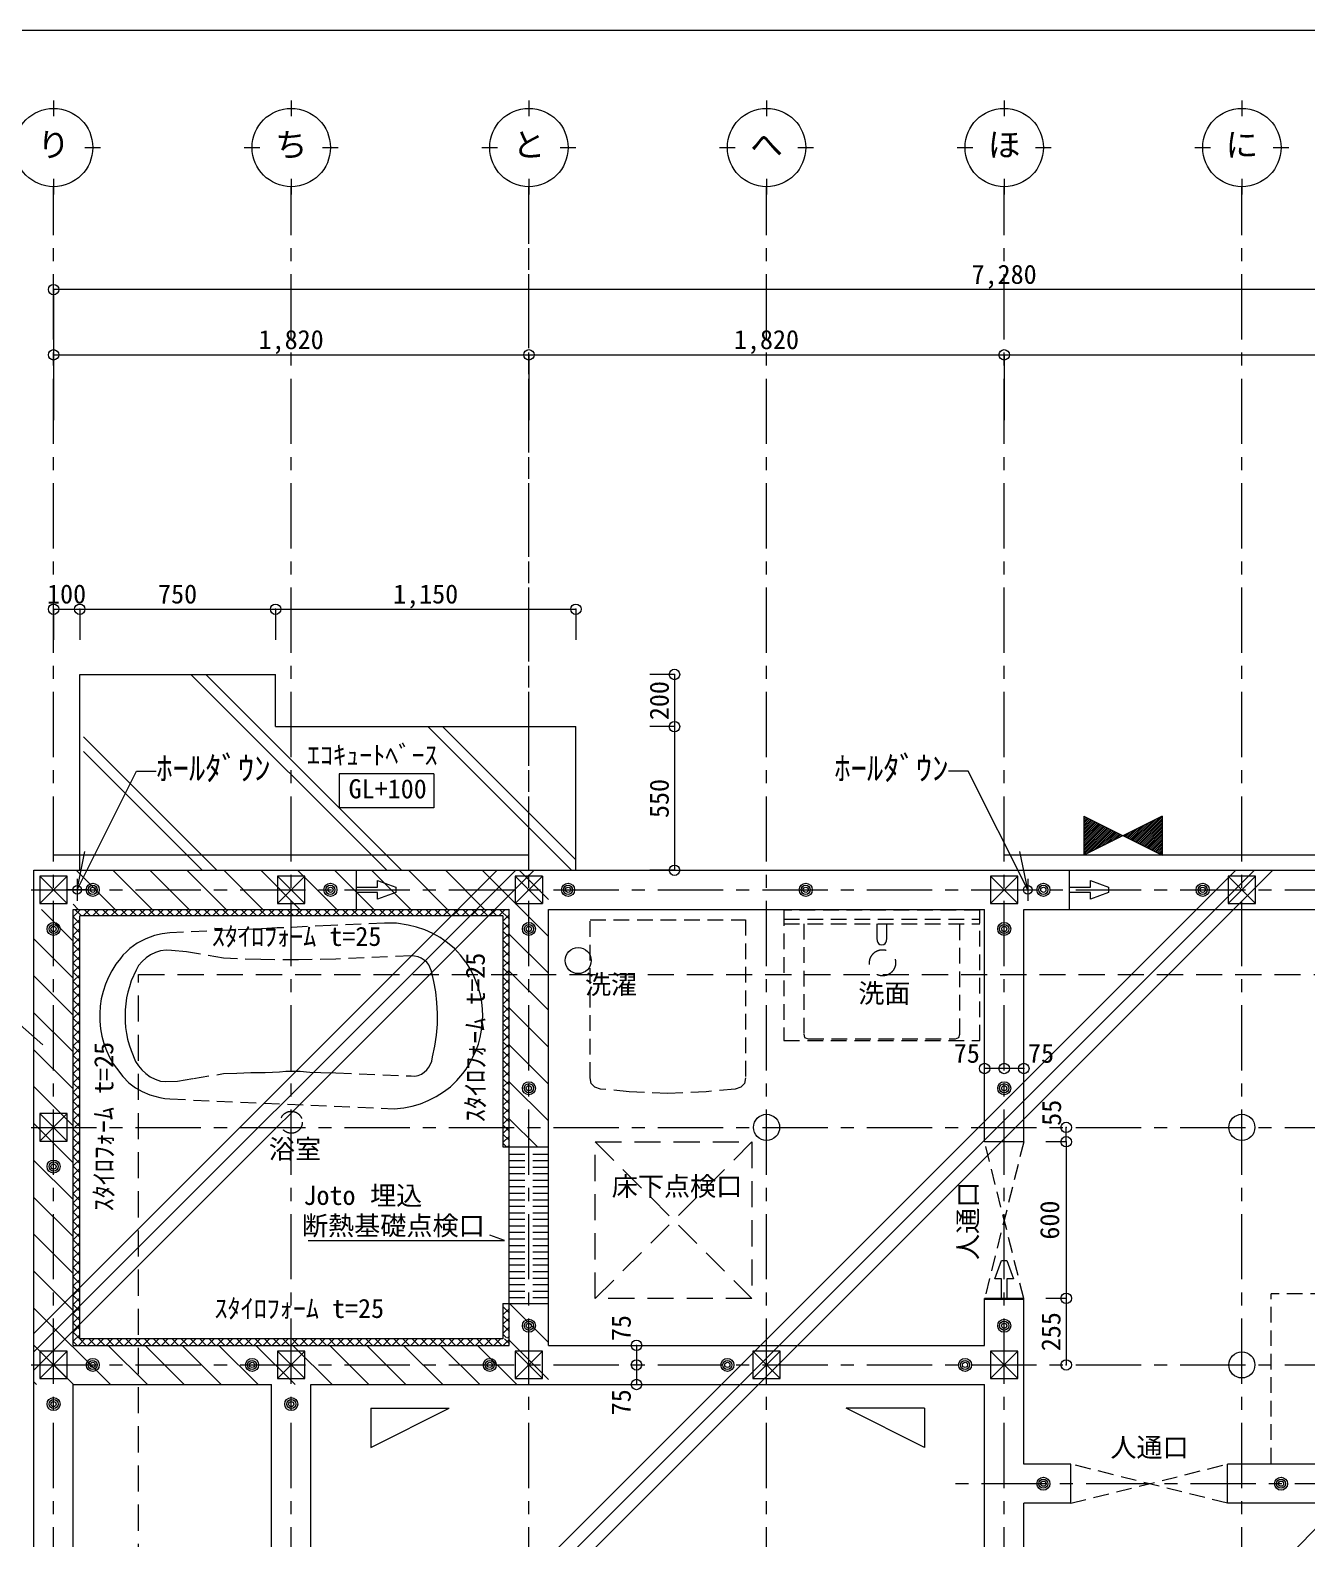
# Model space of a CAD drawing. Units: millimetres at full size, sheet at 1:50. Extents: x -9932 to 9868, y -6943 to 7028.
# Drawn here: x -6672 to -1784, y 1248 to 7028 of the extents above; entities that cross this region are included whole.
import ezdxf
from ezdxf.enums import TextEntityAlignment as Align

# ---------------------------------------------------------------- set-up
doc = ezdxf.new("R2010")
doc.units = ezdxf.units.MM
doc.header["$LTSCALE"] = 50
doc.header["$PDMODE"] = 32
doc.header["$PDSIZE"] = 40
for name, pattern in [('CHAIN1', [8, 5, -1, 1, -1]), ('DASHED1', [1.8, 1.2, -0.6]), ('DASHED2', [3, 2, -1])]:
    doc.linetypes.add(name, pattern=pattern)
for name, color, linetype, lineweight in [('6-2_柱【赤】', 6, 'Continuous', 13), ('6-3_仕上線【黄】', 3, 'Continuous', 20), ('6-4', 5, 'Continuous', 13), ('6-6_住宅設備【緑】', 4, 'DASHED1', 5), ('6-8_ハッチング', 7, 'DASHED1', 5), ('6-A_文字', 7, 'Continuous', 13), ('6-C', 134, 'Continuous', 13), ('6-D_その他ｸﾞﾚｰ線', 4, 'Continuous', 5), ('6-F_寸法・方位', 7, 'Continuous', 13), ('C-0', 4, 'Continuous', 5), ('F-F_図面枠（共通）', 7, 'Continuous', 13)]:
    doc.layers.add(name, color=color, linetype=linetype, lineweight=lineweight)
doc.styles.add('ＭＳ ゴシック', font='')
doc.styles.get('ＭＳ ゴシック').set_extended_font_data('MS Gothic')

msp = doc.modelspace()

# ---------------------------------------------------------------- linework, layer by layer
at = {"layer": '6-2_柱【赤】'}
for p, q in [((-6635.23, 3787.17), (-6530.23, 3682.17)), ((-6530.23, 3787.17), (-6635.23, 3682.17)), ((-5725.23, 3787.17), (-5620.23, 3682.17)), ((-5620.23, 3787.17), (-5725.23, 3682.17)), ((-4710.23, 3787.17), (-4815.23, 3787.17)), ((-4815.23, 3787.17), (-4815.23, 3682.17)), ((-4710.23, 3787.17), (-4710.23, 3682.17)), ((-2995.23, 3787.17), (-2890.23, 3682.17)), ((-2890.23, 3787.17), (-2995.23, 3682.17)), ((-2085.23, 3787.17), (-1980.23, 3682.17)), ((-1980.23, 3787.17), (-2085.23, 3682.17)), ((-6635.23, 2772.17), (-6530.23, 2877.17)), ((-6635.23, 2877.17), (-6530.23, 2772.17)), ((-6635.23, 1967.17), (-6530.23, 1862.17)), ((-6530.23, 1967.17), (-6635.23, 1862.17)), ((-5725.23, 1967.17), (-5620.23, 1862.17)), ((-5620.23, 1967.17), (-5725.23, 1862.17)), ((-3905.23, 1967.17), (-3800.23, 1862.17)), ((-3800.23, 1967.17), (-3905.23, 1862.17)), ((-2995.23, 1967.17), (-2890.23, 1862.17)), ((-2890.23, 1967.17), (-2995.23, 1862.17))]:
    msp.add_line(p, q, dxfattribs=at)
for points in [[(-6635.23, 3787.17), (-6635.23, 3682.17), (-6530.23, 3682.17), (-6530.23, 3787.17)], [(-5725.23, 3787.17), (-5725.23, 3682.17), (-5620.23, 3682.17), (-5620.23, 3787.17)], [(-2995.23, 3787.17), (-2995.23, 3682.17), (-2890.23, 3682.17), (-2890.23, 3787.17)], [(-2085.23, 3787.17), (-2085.23, 3682.17), (-1980.23, 3682.17), (-1980.23, 3787.17)], [(-6635.23, 2772.17), (-6530.23, 2772.17), (-6530.23, 2877.17), (-6635.23, 2877.17)], [(-6635.23, 1967.17), (-6635.23, 1862.17), (-6530.23, 1862.17), (-6530.23, 1967.17)], [(-5725.23, 1967.17), (-5725.23, 1862.17), (-5620.23, 1862.17), (-5620.23, 1967.17)], [(-4815.23, 1967.17), (-4815.23, 1862.17), (-4710.23, 1862.17), (-4710.23, 1967.17)], [(-3905.23, 1967.17), (-3905.23, 1862.17), (-3800.23, 1862.17), (-3800.23, 1967.17)], [(-2995.23, 1967.17), (-2995.23, 1862.17), (-2890.23, 1862.17), (-2890.23, 1967.17)]]:
    msp.add_lwpolyline(points, close=True, dxfattribs=at)
for points in [[(-4815.23, 3787.17), (-4762.73, 3734.67), (-4710.23, 3682.17)], [(-4710.23, 3787.17), (-4762.73, 3734.67), (-4815.23, 3682.17), (-4710.23, 3682.17)], [(-4815.23, 1967.17), (-4762.73, 1914.67), (-4710.23, 1862.17)], [(-4710.23, 1967.17), (-4762.73, 1914.67), (-4815.23, 1862.17)]]:
    msp.add_lwpolyline(points, dxfattribs=at)
at = {"layer": '6-3_仕上線【黄】'}
for p, q in [((-6657.73, 3809.67), (772.27, 3809.67)), ((-6657.73, -4075.33), (-6657.73, 3809.67)), ((-6507.73, 1989.67), (-6507.73, 3659.67)), ((-6507.73, 3659.67), (-4837.73, 3659.67)), ((-4837.73, 1989.67), (-4837.73, 3659.67)), ((-4687.73, 1989.67), (-4687.73, 3659.67)), ((-4687.73, 3659.67), (-3017.73, 3659.67)), ((-3017.73, 2769.67), (-3017.73, 3659.67)), ((-2867.73, 3659.67), (622.27, 3659.67)), ((-2867.73, 2769.67), (-2867.73, 3659.67)), ((-4837.73, 2749.67), (-4687.73, 2749.67)), ((-2867.73, 2769.67), (-3017.73, 2769.67)), ((-4837.73, 2149.67), (-4687.73, 2149.67)), ((-2867.73, 2169.67), (-3017.73, 2169.67)), ((-3017.73, 1989.67), (-3017.73, 2169.67)), ((-2867.73, 1534.67), (-2867.73, 2169.67)), ((-6507.73, 1989.67), (-4837.73, 1989.67)), ((-4687.73, 1989.67), (-3017.73, 1989.67)), ((-6507.73, -740.33), (-6507.73, 1839.67)), ((-6507.73, 1839.67), (-5747.73, 1839.67)), ((-5747.73, 849.67), (-5747.73, 1839.67)), ((-5597.73, 1839.67), (-3017.73, 1839.67)), ((-5597.73, 849.67), (-5597.73, 1839.67)), ((-3017.73, 849.67), (-3017.73, 1839.67)), ((-2687.73, 1534.67), (-2867.73, 1534.67)), ((-2687.73, 1384.67), (-2687.73, 1534.67)), ((622.27, 1534.67), (-2087.73, 1534.67)), ((-2087.73, 1384.67), (-2087.73, 1534.67)), ((-2687.73, 1384.67), (-2867.73, 1384.67)), ((-2867.73, 849.67), (-2867.73, 1384.67)), ((622.27, 1384.67), (-2087.73, 1384.67))]:
    msp.add_line(p, q, dxfattribs=at)
at = {"layer": '6-3_仕上線【黄】', "color": 7, "linetype": 'DASHED2', "lineweight": 13}
for p, q in [((-6257.73, 3409.67), (372.27, 3409.67)), ((-6257.73, -3220.33), (-6257.73, 3409.67))]:
    msp.add_line(p, q, dxfattribs=at)
at = {"layer": '6-3_仕上線【黄】', "color": 4, "linetype": 'DASHED1', "lineweight": 5}
for p, q in [((-2867.73, 2769.67), (-3017.73, 2169.67)), ((-2867.73, 2169.67), (-3017.73, 2769.67)), ((-2687.73, 1384.67), (-2087.73, 1534.67)), ((-2087.73, 1384.67), (-2687.73, 1534.67))]:
    msp.add_line(p, q, dxfattribs=at)
at = {"layer": '6-4', "color": 7}
for p, q in [((-6482.73, 3809.67), (-6482.73, 4559.67)), ((-5732.73, 4359.67), (-5732.73, 4559.67)), ((-4582.73, 3809.67), (-4582.73, 4359.67))]:
    msp.add_line(p, q, dxfattribs=at)
at = {"layer": '6-4'}
for p, q in [((-6507.62, 3631.64), (-6479.59, 3659.67)), ((-6476.19, 3634.67), (-6501.19, 3659.67)), ((-6469.24, 3634.67), (-6444.24, 3659.67)), ((-6440.83, 3634.67), (-6465.83, 3659.67)), ((-6433.88, 3634.67), (-6408.88, 3659.67)), ((-6405.48, 3634.67), (-6430.48, 3659.67)), ((-6398.52, 3634.67), (-6373.52, 3659.67)), ((-6370.12, 3634.67), (-6395.12, 3659.67)), ((-6363.17, 3634.67), (-6338.17, 3659.67)), ((-6334.77, 3634.67), (-6359.77, 3659.67)), ((-6327.81, 3634.67), (-6302.81, 3659.67)), ((-6299.41, 3634.67), (-6324.41, 3659.67)), ((-6292.46, 3634.67), (-6267.46, 3659.67)), ((-6264.06, 3634.67), (-6289.06, 3659.67)), ((-6257.1, 3634.67), (-6232.1, 3659.67)), ((-6228.7, 3634.67), (-6253.7, 3659.67)), ((-6221.75, 3634.67), (-6196.75, 3659.67)), ((-6193.35, 3634.67), (-6218.35, 3659.67)), ((-6186.39, 3634.67), (-6161.39, 3659.67)), ((-6157.99, 3634.67), (-6182.99, 3659.67)), ((-6151.04, 3634.67), (-6126.04, 3659.67)), ((-6122.64, 3634.67), (-6147.64, 3659.67)), ((-6115.68, 3634.67), (-6090.68, 3659.67)), ((-6087.28, 3634.67), (-6112.28, 3659.67)), ((-6080.33, 3634.67), (-6055.33, 3659.67)), ((-6051.92, 3634.67), (-6076.92, 3659.67)), ((-6044.97, 3634.67), (-6019.97, 3659.67)), ((-6016.57, 3634.67), (-6041.57, 3659.67)), ((-6009.62, 3634.67), (-5984.62, 3659.67)), ((-5981.21, 3634.67), (-6006.21, 3659.67)), ((-5974.26, 3634.67), (-5949.26, 3659.67)), ((-5945.86, 3634.67), (-5970.86, 3659.67)), ((-5938.91, 3634.67), (-5913.91, 3659.67)), ((-5910.5, 3634.67), (-5935.5, 3659.67)), ((-5903.55, 3634.67), (-5878.55, 3659.67)), ((-5875.15, 3634.67), (-5900.15, 3659.67)), ((-5868.19, 3634.67), (-5843.19, 3659.67)), ((-5839.79, 3634.67), (-5864.79, 3659.67)), ((-5832.84, 3634.67), (-5807.84, 3659.67)), ((-5804.44, 3634.67), (-5829.44, 3659.67)), ((-5797.48, 3634.67), (-5772.48, 3659.67)), ((-5769.08, 3634.67), (-5794.08, 3659.67)), ((-5762.13, 3634.67), (-5737.13, 3659.67)), ((-5733.73, 3634.67), (-5758.73, 3659.67)), ((-5726.77, 3634.67), (-5701.77, 3659.67)), ((-5698.37, 3634.67), (-5723.37, 3659.67)), ((-5691.42, 3634.67), (-5666.42, 3659.67)), ((-5663.02, 3634.67), (-5688.02, 3659.67)), ((-5656.06, 3634.67), (-5631.06, 3659.67)), ((-5627.66, 3634.67), (-5652.66, 3659.67)), ((-5620.71, 3634.67), (-5595.71, 3659.67)), ((-5592.31, 3634.67), (-5617.31, 3659.67)), ((-5585.35, 3634.67), (-5560.35, 3659.67)), ((-5556.95, 3634.67), (-5581.95, 3659.67)), ((-5550, 3634.67), (-5525, 3659.67)), ((-5521.59, 3634.67), (-5546.59, 3659.67)), ((-5514.64, 3634.67), (-5489.64, 3659.67)), ((-5486.24, 3634.67), (-5511.24, 3659.67)), ((-5479.29, 3634.67), (-5454.29, 3659.67)), ((-5450.88, 3634.67), (-5475.88, 3659.67)), ((-5443.93, 3634.67), (-5418.93, 3659.67)), ((-5415.53, 3634.67), (-5440.53, 3659.67)), ((-5408.57, 3634.67), (-5383.57, 3659.67)), ((-5380.17, 3634.67), (-5405.17, 3659.67)), ((-5373.22, 3634.67), (-5348.22, 3659.67)), ((-5344.82, 3634.67), (-5369.82, 3659.67)), ((-5337.86, 3634.67), (-5312.86, 3659.67)), ((-5309.46, 3634.67), (-5334.46, 3659.67)), ((-5302.51, 3634.67), (-5277.51, 3659.67)), ((-5274.11, 3634.67), (-5299.11, 3659.67)), ((-5267.15, 3634.67), (-5242.15, 3659.67)), ((-5238.75, 3634.67), (-5263.75, 3659.67)), ((-5231.8, 3634.67), (-5206.8, 3659.67)), ((-5203.4, 3634.67), (-5228.4, 3659.67)), ((-5196.44, 3634.67), (-5171.44, 3659.67)), ((-5168.04, 3634.67), (-5193.04, 3659.67)), ((-5161.09, 3634.67), (-5136.09, 3659.67)), ((-5132.69, 3634.67), (-5157.69, 3659.67)), ((-5125.73, 3634.67), (-5100.73, 3659.67)), ((-5097.33, 3634.67), (-5122.33, 3659.67)), ((-5090.38, 3634.67), (-5065.38, 3659.67)), ((-5061.98, 3634.67), (-5086.98, 3659.67)), ((-5055.02, 3634.67), (-5030.02, 3659.67)), ((-5026.62, 3634.67), (-5051.62, 3659.67)), ((-5019.67, 3634.67), (-4994.67, 3659.67)), ((-4991.26, 3634.67), (-5016.26, 3659.67)), ((-4984.31, 3634.67), (-4959.31, 3659.67)), ((-4955.91, 3634.67), (-4980.91, 3659.67)), ((-4948.96, 3634.67), (-4923.96, 3659.67)), ((-4920.55, 3634.67), (-4945.55, 3659.67)), ((-4913.6, 3634.67), (-4888.6, 3659.67)), ((-4885.2, 3634.67), (-4910.2, 3659.67)), ((-4878.24, 3634.67), (-4853.24, 3659.67)), ((-4837.62, 3622.44), (-4874.84, 3659.67)), ((-4837.62, 3657.79), (-4839.49, 3659.67)), ((-6482.62, 3605.74), (-6507.62, 3630.74)), ((-6507.62, 3596.28), (-6482.62, 3621.28)), ((-6482.62, 3570.38), (-6507.62, 3595.38)), ((-6507.62, 3560.93), (-6482.62, 3585.93)), ((-6482.62, 2014.67), (-6482.62, 3634.67)), ((-4862.62, 3614.94), (-4837.62, 3639.94)), ((-4837.62, 3587.08), (-4862.62, 3612.08)), ((-4862.62, 3579.58), (-4837.62, 3604.58)), ((-6482.62, 3535.03), (-6507.62, 3560.03)), ((-6507.62, 3525.57), (-6482.62, 3550.57)), ((-4837.62, 3551.73), (-4862.62, 3576.73)), ((-4862.62, 3544.23), (-4837.62, 3569.23)), ((-4837.62, 3516.37), (-4862.62, 3541.37)), ((-4862.62, 3508.87), (-4837.62, 3533.87)), ((-6482.62, 3499.67), (-6507.62, 3524.67)), ((-6507.62, 3490.22), (-6482.62, 3515.22)), ((-6482.62, 3464.32), (-6507.62, 3489.32)), ((-6507.62, 3454.86), (-6482.62, 3479.86)), ((-4837.62, 3481.02), (-4862.62, 3506.02)), ((-4862.62, 3473.52), (-4837.62, 3498.52)), ((-4837.62, 3445.66), (-4862.62, 3470.66)), ((-6482.62, 3428.96), (-6507.62, 3453.96)), ((-6507.62, 3419.51), (-6482.62, 3444.51)), ((-6482.62, 3393.61), (-6507.62, 3418.61)), ((-4862.62, 3438.16), (-4837.62, 3463.16)), ((-4837.62, 3410.31), (-4862.62, 3435.31)), ((-4862.62, 3402.81), (-4837.62, 3427.81)), ((-6507.62, 3384.15), (-6482.62, 3409.15)), ((-6482.62, 3358.25), (-6507.62, 3383.25)), ((-6507.62, 3348.8), (-6482.62, 3373.8)), ((-4837.62, 3374.95), (-4862.62, 3399.95)), ((-4862.62, 3367.45), (-4837.62, 3392.45)), ((-4837.62, 3339.6), (-4862.62, 3364.6)), ((-4862.62, 3332.1), (-4837.62, 3357.1)), ((-6482.62, 3322.9), (-6507.62, 3347.9)), ((-6507.62, 3313.44), (-6482.62, 3338.44)), ((-6482.62, 3287.54), (-6507.62, 3312.54)), ((-6507.62, 3278.09), (-6482.62, 3303.09)), ((-4837.62, 3304.24), (-4862.62, 3329.24)), ((-4862.62, 3296.74), (-4837.62, 3321.74)), ((-6482.62, 3252.19), (-6507.62, 3277.19)), ((-6507.62, 3242.73), (-6482.62, 3267.73)), ((-6482.62, 3216.83), (-6507.62, 3241.83)), ((-4837.62, 3268.89), (-4862.62, 3293.89)), ((-4862.62, 3261.39), (-4837.62, 3286.39)), ((-4837.62, 3233.53), (-4862.62, 3258.53)), ((-4862.62, 3226.03), (-4837.62, 3251.03)), ((-6507.62, 3207.38), (-6482.62, 3232.38)), ((-6482.62, 3181.47), (-6507.62, 3206.47)), ((-6507.62, 3172.02), (-6482.62, 3197.02)), ((-4837.62, 3198.18), (-4862.62, 3223.18)), ((-4862.62, 3190.67), (-4837.62, 3215.67)), ((-4837.62, 3162.82), (-4862.62, 3187.82)), ((-4862.62, 3155.32), (-4837.62, 3180.32)), ((-6482.62, 3146.12), (-6507.62, 3171.12)), ((-6507.62, 3136.66), (-6482.62, 3161.66)), ((-6482.62, 3110.76), (-6507.62, 3135.76)), ((-6507.62, 3101.31), (-6482.62, 3126.31)), ((-4837.62, 3127.46), (-4862.62, 3152.46)), ((-4862.62, 3119.96), (-4837.62, 3144.96)), ((-6482.62, 3075.41), (-6507.62, 3100.41)), ((-6507.62, 3065.95), (-6482.62, 3090.95)), ((-6482.62, 3040.05), (-6507.62, 3065.05)), ((-4837.62, 3092.11), (-4862.62, 3117.11)), ((-4862.62, 3084.61), (-4837.62, 3109.61)), ((-4837.62, 3056.75), (-4862.62, 3081.75)), ((-4862.62, 3049.25), (-4837.62, 3074.25)), ((-6507.62, 3030.6), (-6482.62, 3055.6)), ((-6482.62, 3004.7), (-6507.62, 3029.7)), ((-6507.62, 2995.24), (-6482.62, 3020.24)), ((-4837.62, 3021.4), (-4862.62, 3046.4)), ((-4862.62, 3013.9), (-4837.62, 3038.9)), ((-4837.62, 2986.04), (-4862.62, 3011.04)), ((-6482.62, 2969.34), (-6507.62, 2994.34)), ((-6507.62, 2959.89), (-6482.62, 2984.89)), ((-6482.62, 2933.99), (-6507.62, 2958.99)), ((-6507.62, 2924.53), (-6482.62, 2949.53)), ((-4862.62, 2978.54), (-4837.62, 3003.54)), ((-4837.62, 2950.69), (-4862.62, 2975.69)), ((-4862.62, 2943.19), (-4837.62, 2968.19)), ((-6482.62, 2898.63), (-6507.62, 2923.63)), ((-6507.62, 2889.18), (-6482.62, 2914.18)), ((-4837.62, 2915.33), (-4862.62, 2940.33)), ((-4862.62, 2907.83), (-4837.62, 2932.83)), ((-4837.62, 2879.98), (-4862.62, 2904.98)), ((-4862.62, 2872.48), (-4837.62, 2897.48)), ((-6482.62, 2863.28), (-6507.62, 2888.28)), ((-6507.62, 2853.82), (-6482.62, 2878.82)), ((-6482.62, 2827.92), (-6507.62, 2852.92)), ((-6507.62, 2818.47), (-6482.62, 2843.47)), ((-4837.62, 2844.62), (-4862.62, 2869.62)), ((-4862.62, 2837.12), (-4837.62, 2862.12)), ((-4837.62, 2809.27), (-4862.62, 2834.27)), ((-6482.62, 2792.57), (-6507.62, 2817.57)), ((-6507.62, 2783.11), (-6482.62, 2808.11)), ((-6482.62, 2757.21), (-6507.62, 2782.21)), ((-4862.62, 2801.77), (-4837.62, 2826.77)), ((-4837.62, 2773.91), (-4862.62, 2798.91)), ((-4862.62, 2766.41), (-4837.62, 2791.41)), ((-6507.62, 2747.76), (-6482.62, 2772.76)), ((-6482.62, 2721.86), (-6507.62, 2746.86)), ((-6507.62, 2712.4), (-6482.62, 2737.4)), ((-4848.73, 2749.67), (-4862.62, 2763.56)), ((-4844.01, 2749.67), (-4837.62, 2756.05)), ((-6482.62, 2686.5), (-6507.62, 2711.5)), ((-6507.62, 2677.05), (-6482.62, 2702.05)), ((-6482.62, 2651.14), (-6507.62, 2676.14)), ((-6507.62, 2641.69), (-6482.62, 2666.69)), ((-6482.62, 2615.79), (-6507.62, 2640.79)), ((-6507.62, 2606.33), (-6482.62, 2631.33)), ((-6482.62, 2580.43), (-6507.62, 2605.43)), ((-6507.62, 2570.98), (-6482.62, 2595.98)), ((-6482.62, 2545.08), (-6507.62, 2570.08)), ((-6507.62, 2535.62), (-6482.62, 2560.62)), ((-6482.62, 2509.72), (-6507.62, 2534.72)), ((-6507.62, 2500.27), (-6482.62, 2525.27)), ((-6482.62, 2474.37), (-6507.62, 2499.37)), ((-6507.62, 2464.91), (-6482.62, 2489.91)), ((-6482.62, 2439.01), (-6507.62, 2464.01)), ((-6507.62, 2429.56), (-6482.62, 2454.56)), ((-6482.62, 2403.66), (-6507.62, 2428.66)), ((-6507.62, 2394.2), (-6482.62, 2419.2)), ((-6482.62, 2368.3), (-6507.62, 2393.3)), ((-6507.62, 2358.85), (-6482.62, 2383.85)), ((-6482.62, 2332.95), (-6507.62, 2357.95)), ((-6507.62, 2323.49), (-6482.62, 2348.49)), ((-6482.62, 2297.59), (-6507.62, 2322.59)), ((-6507.62, 2288.14), (-6482.62, 2313.14)), ((-6482.62, 2262.24), (-6507.62, 2287.24)), ((-6507.62, 2252.78), (-6482.62, 2277.78)), ((-6482.62, 2226.88), (-6507.62, 2251.88)), ((-6507.62, 2217.43), (-6482.62, 2242.43)), ((-6482.62, 2191.53), (-6507.62, 2216.53)), ((-6507.62, 2182.07), (-6482.62, 2207.07)), ((-6482.62, 2156.17), (-6507.62, 2181.17)), ((-6507.62, 2146.72), (-6482.62, 2171.72)), ((-6482.62, 2120.81), (-6507.62, 2145.81)), ((-4862.62, 2149.67), (-4837.62, 2149.67)), ((-4862.62, 2149.67), (-4862.62, 2014.67)), ((-4837.62, 2113.43), (-4862.62, 2138.43)), ((-6507.62, 2111.36), (-6482.62, 2136.36)), ((-6482.62, 2085.46), (-6507.62, 2110.46)), ((-6507.62, 2076), (-6482.62, 2101)), ((-4862.62, 2105.92), (-4837.62, 2130.92)), ((-4837.62, 2078.07), (-4862.62, 2103.07)), ((-4862.62, 2070.57), (-4837.62, 2095.57)), ((-6482.62, 2050.1), (-6507.62, 2075.1)), ((-6507.62, 2040.65), (-6482.62, 2065.65)), ((-6482.62, 2014.75), (-6507.62, 2039.75)), ((-6507.62, 2005.29), (-6482.62, 2030.29)), ((-4837.62, 2042.71), (-4862.62, 2067.71)), ((-4862.62, 2035.21), (-4837.62, 2060.21)), ((-4848.73, 2018.47), (-4862.62, 2032.36)), ((-4844.01, 2018.47), (-4837.62, 2024.86)), ((-6492.89, 1989.67), (-6507.62, 2004.39)), ((-6487.89, 1989.67), (-6462.89, 2014.67)), ((-4862.62, 2014.67), (-6482.62, 2014.67)), ((-6457.53, 1989.67), (-6482.53, 2014.67)), ((-6452.53, 1989.67), (-6427.53, 2014.67)), ((-6422.18, 1989.67), (-6447.18, 2014.67)), ((-6417.18, 1989.67), (-6392.18, 2014.67)), ((-6386.82, 1989.67), (-6411.82, 2014.67)), ((-6381.82, 1989.67), (-6356.82, 2014.67)), ((-6351.47, 1989.67), (-6376.47, 2014.67)), ((-6346.47, 1989.67), (-6321.47, 2014.67)), ((-6316.11, 1989.67), (-6341.11, 2014.67)), ((-6311.11, 1989.67), (-6286.11, 2014.67)), ((-6280.76, 1989.67), (-6305.76, 2014.67)), ((-6275.76, 1989.67), (-6250.76, 2014.67)), ((-6245.4, 1989.67), (-6270.4, 2014.67)), ((-6240.4, 1989.67), (-6215.4, 2014.67)), ((-6210.05, 1989.67), (-6235.05, 2014.67)), ((-6205.05, 1989.67), (-6180.05, 2014.67)), ((-6174.69, 1989.67), (-6199.69, 2014.67)), ((-6169.69, 1989.67), (-6144.69, 2014.67)), ((-6139.34, 1989.67), (-6164.34, 2014.67)), ((-6134.34, 1989.67), (-6109.34, 2014.67)), ((-6103.98, 1989.67), (-6128.98, 2014.67)), ((-6098.98, 1989.67), (-6073.98, 2014.67)), ((-6068.63, 1989.67), (-6093.63, 2014.67)), ((-6063.63, 1989.67), (-6038.63, 2014.67)), ((-6033.27, 1989.67), (-6058.27, 2014.67)), ((-6028.27, 1989.67), (-6003.27, 2014.67)), ((-5997.92, 1989.67), (-6022.92, 2014.67)), ((-5992.91, 1989.67), (-5967.91, 2014.67)), ((-5962.56, 1989.67), (-5987.56, 2014.67)), ((-5957.56, 1989.67), (-5932.56, 2014.67)), ((-5927.2, 1989.67), (-5952.2, 2014.67)), ((-5922.2, 1989.67), (-5897.2, 2014.67)), ((-5891.85, 1989.67), (-5916.85, 2014.67)), ((-5886.85, 1989.67), (-5861.85, 2014.67)), ((-5856.49, 1989.67), (-5881.49, 2014.67)), ((-5851.49, 1989.67), (-5826.49, 2014.67)), ((-5821.14, 1989.67), (-5846.14, 2014.67)), ((-5816.14, 1989.67), (-5791.14, 2014.67)), ((-5785.78, 1989.67), (-5810.78, 2014.67)), ((-5780.78, 1989.67), (-5755.78, 2014.67)), ((-5750.43, 1989.67), (-5775.43, 2014.67)), ((-5745.43, 1989.67), (-5720.43, 2014.67)), ((-5715.07, 1989.67), (-5740.07, 2014.67)), ((-5710.07, 1989.67), (-5685.07, 2014.67)), ((-5679.72, 1989.67), (-5704.72, 2014.67)), ((-5674.72, 1989.67), (-5649.72, 2014.67)), ((-5644.36, 1989.67), (-5669.36, 2014.67)), ((-5639.36, 1989.67), (-5614.36, 2014.67)), ((-5609.01, 1989.67), (-5634.01, 2014.67)), ((-5604.01, 1989.67), (-5579.01, 2014.67)), ((-5573.65, 1989.67), (-5598.65, 2014.67)), ((-5568.65, 1989.67), (-5543.65, 2014.67)), ((-5538.3, 1989.67), (-5563.3, 2014.67)), ((-5533.3, 1989.67), (-5508.3, 2014.67)), ((-5502.94, 1989.67), (-5527.94, 2014.67)), ((-5497.94, 1989.67), (-5472.94, 2014.67)), ((-5467.58, 1989.67), (-5492.58, 2014.67)), ((-5462.58, 1989.67), (-5437.58, 2014.67)), ((-5432.23, 1989.67), (-5457.23, 2014.67)), ((-5427.23, 1989.67), (-5402.23, 2014.67)), ((-5396.87, 1989.67), (-5421.87, 2014.67)), ((-5391.87, 1989.67), (-5366.87, 2014.67)), ((-5361.52, 1989.67), (-5386.52, 2014.67)), ((-5356.52, 1989.67), (-5331.52, 2014.67)), ((-5326.16, 1989.67), (-5351.16, 2014.67)), ((-5321.16, 1989.67), (-5296.16, 2014.67)), ((-5290.81, 1989.67), (-5315.81, 2014.67)), ((-5285.81, 1989.67), (-5260.81, 2014.67)), ((-5255.45, 1989.67), (-5280.45, 2014.67)), ((-5250.45, 1989.67), (-5225.45, 2014.67)), ((-5220.1, 1989.67), (-5245.1, 2014.67)), ((-5215.1, 1989.67), (-5190.1, 2014.67)), ((-5184.74, 1989.67), (-5209.74, 2014.67)), ((-5179.74, 1989.67), (-5154.74, 2014.67)), ((-5149.39, 1989.67), (-5174.39, 2014.67)), ((-5144.39, 1989.67), (-5119.39, 2014.67)), ((-5114.03, 1989.67), (-5139.03, 2014.67)), ((-5109.03, 1989.67), (-5084.03, 2014.67)), ((-5078.68, 1989.67), (-5103.68, 2014.67)), ((-5073.68, 1989.67), (-5048.68, 2014.67)), ((-5043.32, 1989.67), (-5068.32, 2014.67)), ((-5038.32, 1989.67), (-5013.32, 2014.67)), ((-5007.97, 1989.67), (-5032.97, 2014.67)), ((-5002.97, 1989.67), (-4977.97, 2014.67)), ((-4972.61, 1989.67), (-4997.61, 2014.67)), ((-4967.61, 1989.67), (-4942.61, 2014.67)), ((-4937.25, 1989.67), (-4962.25, 2014.67)), ((-4932.25, 1989.67), (-4907.25, 2014.67)), ((-4901.9, 1989.67), (-4926.9, 2014.67)), ((-4896.9, 1989.67), (-4871.9, 2014.67)), ((-4866.54, 1989.67), (-4891.54, 2014.67)), ((-4861.54, 1989.67), (-4837.62, 2013.59)), ((-4837.62, 1996.09), (-4856.19, 2014.67))]:
    msp.add_line(p, q, dxfattribs=at)
msp.add_lwpolyline([(-4862.62, 3634.67), (-4862.62, 2749.67), (-4837.62, 2749.67)], dxfattribs=at)
at = {"layer": '6-6_住宅設備【緑】'}
for p, q in [((-3933.33, 3619.16), (-3933.33, 3014.16)), ((-3786.3, 3621.83), (-3036.3, 3621.83)), ((-3786.3, 3604.67), (-3036.3, 3604.67)), ((-4524.33, 2992.16), (-4528.33, 3014.16)), ((-3933.33, 3014.16), (-3937.33, 2992.16)), ((-4510.33, 2978.16), (-4524.33, 2992.16)), ((-4488.33, 2971.16), (-4510.33, 2978.16)), ((-4378.33, 2961.16), (-4488.33, 2971.16)), ((-4230.33, 2954.16), (-4378.33, 2961.16)), ((-4083.33, 2961.16), (-4230.33, 2954.16)), ((-3973.33, 2971.16), (-4083.33, 2961.16)), ((-3951.33, 2978.16), (-3973.33, 2971.16)), ((-3937.33, 2992.16), (-3951.33, 2978.16)), ((629.77, 2187.17), (-1920.23, 2187.17)), ((-1920.23, 1537.17), (-1920.23, 2187.17))]:
    msp.add_line(p, q, dxfattribs=at)
at = {"layer": '6-6_住宅設備【緑】', "color": 5, "linetype": 'DASHED2', "lineweight": 13}
for p, q in [((-4508.56, 2168.83), (-4508.56, 2768.83)), ((-4508.56, 2168.83), (-3908.56, 2768.83)), ((-4508.56, 2768.83), (-3908.56, 2768.83)), ((-3908.56, 2768.83), (-3908.56, 2168.83))]:
    msp.add_line(p, q, dxfattribs=at)
at = {"layer": '6-6_住宅設備【緑】'}
msp.add_lwpolyline([(-3036.3, 3657.17), (-3786.3, 3657.17), (-3786.3, 3157.17), (-3036.3, 3157.17)], close=True, dxfattribs=at)
for points in [[(-4988.12, 3431.46), (-5002.12, 3454.46), (-5004.12, 3457.46), (-5025.12, 3484.46), (-5048.12, 3509.46), (-5074.12, 3531.46), (-5102.12, 3551.46), (-5131.12, 3567.46), (-5161.12, 3581.46), (-5193.12, 3591.46), (-5225.12, 3599.46), (-5269.12, 3606.46), (-5315.12, 3607.46), (-5521.12, 3597.46), (-5726.12, 3588.46), (-6138.12, 3569.46), (-6167.12, 3566.46), (-6196.12, 3559.46), (-6230.12, 3547.46), (-6262.12, 3530.46), (-6291.12, 3509.46), (-6304.12, 3497.46), (-6317.12, 3484.46), (-6327.12, 3471.46), (-6344.12, 3449.46), (-6359.12, 3424.46)], [(-4528.33, 3014.16), (-4528.33, 3619.16), (-3933.33, 3619.16)], [(-3710.14, 3604.67), (-3710.14, 3182.13), (-3706.8, 3169.45), (-3693.84, 3164.38), (-3128.77, 3164.38), (-3115.81, 3169.45), (-3112.47, 3182.13), (-3112.47, 3604.67)], [(-3430.44, 3604.67), (-3430.44, 3548.71), (-3429.47, 3538.8), (-3426.79, 3532.78), (-3424.04, 3528.91), (-3418.41, 3524.79), (-3411.3, 3523.32), (-3404.19, 3524.79), (-3398.57, 3528.91), (-3395.82, 3532.78), (-3393.14, 3538.8), (-3392.17, 3548.71), (-3392.17, 3604.67)], [(-5932.12, 3472.46), (-6074.12, 3497.46), (-6131.12, 3502.46), (-6152.12, 3503.46), (-6173.12, 3500.46), (-6192.12, 3494.46), (-6211.12, 3485.46), (-6228.12, 3474.46), (-6244.12, 3460.46), (-6257.12, 3444.46)], [(-5164.12, 3465.46), (-5175.12, 3472.46), (-5187.12, 3477.46), (-5200.12, 3480.46), (-5214.12, 3481.46), (-5502.12, 3469.46), (-5645.12, 3466.46), (-5789.12, 3467.46), (-5932.12, 3472.46)], [(-6359.12, 3424.46), (-6372.12, 3399.46), (-6384.12, 3373.46), (-6393.12, 3345.46), (-6400.12, 3317.46)], [(-6390.12, 3146.46), (-6380.12, 3119.46), (-6368.12, 3093.46), (-6354.12, 3068.46), (-6342.12, 3051.46), (-6318.12, 3019.46), (-6294.12, 2995.46), (-6269.12, 2976.46), (-6243.12, 2961.46), (-6214.12, 2949.46), (-6176.12, 2938.46), (-6157.12, 2935.46), (-6137.12, 2933.46), (-5278.12, 2895.46), (-5242.12, 2899.46), (-5210.12, 2906.46), (-5178.12, 2915.46), (-5148.12, 2927.46), (-5118.12, 2942.46), (-5089.12, 2960.46), (-5063.12, 2980.46), (-5038.12, 3004.46), (-5023.12, 3021.46), (-5016.12, 3030.46), (-5003.12, 3047.46), (-4989.12, 3070.46), (-4977.12, 3093.46), (-4966.12, 3118.46), (-4956.12, 3143.46), (-4949.12, 3169.46), (-4944.12, 3196.46), (-4941.12, 3223.46), (-4939.12, 3250.46), (-4940.12, 3277.46), (-4943.12, 3304.46), (-4948.12, 3331.46), (-4956.12, 3357.46), (-4964.12, 3382.46), (-4975.12, 3407.46), (-4988.12, 3431.46)], [(-6257.12, 3444.46), (-6267.12, 3426.46), (-6285.12, 3385.46), (-6292.12, 3363.46), (-6298.12, 3342.46), (-6303.12, 3320.46), (-6306.12, 3297.46), (-6308.12, 3275.46), (-6309.12, 3252.46), (-6309.12, 3229.46), (-6307.12, 3207.46), (-6304.12, 3184.46), (-6299.12, 3162.46), (-6293.12, 3140.46)], [(-5932.12, 3030.46), (-5881.12, 3032.46), (-5827.12, 3034.46), (-5772.12, 3035.46), (-5744.12, 3036.46), (-5717.12, 3037.46), (-5693.12, 3039.46), (-5665.12, 3040.46), (-5638.12, 3039.46), (-5601.12, 3036.46), (-5559.12, 3034.46), (-5502.12, 3033.46), (-5213.12, 3021.46), (-5199.12, 3020.46), (-5186.12, 3023.46), (-5174.12, 3028.46), (-5164.12, 3036.46), (-5154.12, 3045.46), (-5146.12, 3055.46), (-5139.12, 3066.46), (-5134.12, 3078.46), (-5132.12, 3094.46), (-5123.12, 3135.46), (-5117.12, 3177.46), (-5113.12, 3219.46), (-5113.12, 3261.46), (-5115.12, 3303.46), (-5119.12, 3344.46), (-5126.12, 3383.46), (-5135.12, 3422.46), (-5146.12, 3447.46), (-5154.12, 3457.46), (-5164.12, 3465.46)], [(-6400.12, 3317.46), (-6404.12, 3289.46), (-6406.12, 3260.46)], [(-6406.12, 3260.46), (-6406.12, 3231.46), (-6403.12, 3202.46)], [(-6403.12, 3202.46), (-6398.12, 3174.46), (-6390.12, 3146.46)], [(-6293.12, 3140.46), (-6286.12, 3119.46), (-6269.12, 3077.46), (-6258.12, 3060.46), (-6245.12, 3044.46), (-6230.12, 3030.46), (-6213.12, 3018.46), (-6194.12, 3009.46), (-6173.94, 3002.02), (-6154.51, 2999.76), (-6108.31, 3002.02), (-6046.9, 3011.87), (-5932.12, 3030.46)]]:
    msp.add_lwpolyline(points, dxfattribs=at)
at = {"layer": '6-6_住宅設備【緑】', "color": 5, "linetype": 'DASHED2', "lineweight": 13}
msp.add_lwpolyline([(-4508.56, 2768.83), (-3908.56, 2168.83), (-4508.56, 2168.83)], dxfattribs=at)
at = {"layer": '6-6_住宅設備【緑】', "color": 5, "linetype": 'Continuous', "lineweight": 13}
msp.add_circle((-4573.92, 3463.6), 50, dxfattribs=at)
at = {"layer": '6-6_住宅設備【緑】', "color": 5, "linetype": 'DASHED2', "lineweight": 13}
for centre, radius in [((-3408.53, 3455.18), 50), ((-5672.62, 2844.2), 42.1)]:
    msp.add_circle(centre, radius, dxfattribs=at)
at = {"layer": '6-8_ハッチング', "color": 2, "linetype": 'Continuous'}
for p, q in [((-5306.69, 3809.67), (-6056.69, 4559.67)), ((-5250.12, 3809.67), (-6000.12, 4559.67)), ((-4599.59, 3809.67), (-5149.59, 4359.67)), ((-4582.73, 3849.38), (-5093.02, 4359.67)), ((-5957.23, 3809.67), (-6468.07, 4320.51)), ((-6013.8, 3809.67), (-6468.07, 4263.94)), ((-6657.73, 2035.63), (-4883.69, 3809.67)), ((-6657.73, 1964.92), (-4812.98, 3809.67)), ((-6657.73, 1894.21), (-4742.27, 3809.67)), ((-6657.73, -792.8), (-2055.27, 3809.67)), ((-6657.73, -934.22), (-1913.84, 3809.67)), ((-6657.73, -863.51), (-1984.56, 3809.67)), ((-6656.84, -3620.33), (772.27, 3808.78))]:
    msp.add_line(p, q, dxfattribs=at)
at = {"layer": '6-8_ハッチング', "color": 4}
for p, q in [((-4837.73, 2722.62), (-4687.73, 2722.62)), ((-4837.73, 2697.62), (-4687.73, 2697.62)), ((-4837.73, 2672.62), (-4687.73, 2672.62)), ((-4837.73, 2647.62), (-4687.73, 2647.62)), ((-4837.73, 2622.62), (-4687.73, 2622.62)), ((-4837.73, 2597.62), (-4687.73, 2597.62)), ((-4837.73, 2572.62), (-4687.73, 2572.62)), ((-4837.73, 2547.62), (-4687.73, 2547.62)), ((-4837.73, 2522.62), (-4687.73, 2522.62)), ((-4837.73, 2497.62), (-4687.73, 2497.62)), ((-4837.73, 2472.62), (-4687.73, 2472.62)), ((-4837.73, 2447.62), (-4687.73, 2447.62)), ((-4837.73, 2422.62), (-4687.73, 2422.62)), ((-4837.73, 2397.62), (-4687.73, 2397.62)), ((-4837.73, 2372.62), (-4687.73, 2372.62)), ((-4837.73, 2347.62), (-4687.73, 2347.62)), ((-4837.73, 2322.62), (-4687.73, 2322.62)), ((-4837.73, 2297.62), (-4687.73, 2297.62)), ((-4837.73, 2272.62), (-4687.73, 2272.62)), ((-4837.73, 2247.62), (-4687.73, 2247.62)), ((-4837.73, 2222.62), (-4687.73, 2222.62)), ((-4837.73, 2197.62), (-4687.73, 2197.62)), ((-4837.73, 2172.62), (-4687.73, 2172.62))]:
    msp.add_line(p, q, dxfattribs=at)
at = {"layer": '6-A_文字'}
for p, q in [((-6582.73, 6758.18), (-6582.73, 6698.18)), ((-5672.73, 6758.18), (-5672.73, 6698.18)), ((-4762.73, 6758.18), (-4762.73, 6698.18)), ((-3852.73, 6758.18), (-3852.73, 6698.18)), ((-2942.73, 6758.18), (-2942.73, 6698.18)), ((-2032.73, 6758.18), (-2032.73, 6698.18)), ((-6462.73, 6578.18), (-6402.73, 6578.18)), ((-5852.73, 6578.18), (-5792.73, 6578.18)), ((-5552.73, 6578.18), (-5492.73, 6578.18)), ((-4942.73, 6578.18), (-4882.73, 6578.18)), ((-4642.73, 6578.18), (-4582.73, 6578.18)), ((-4032.73, 6578.18), (-3972.73, 6578.18)), ((-3732.73, 6578.18), (-3672.73, 6578.18)), ((-3122.73, 6578.18), (-3062.73, 6578.18)), ((-2822.73, 6578.18), (-2762.73, 6578.18)), ((-2212.73, 6578.18), (-2152.73, 6578.18)), ((-1912.73, 6578.18), (-1852.73, 6578.18)), ((-6582.73, 6458.18), (-6582.73, 6398.18)), ((-5672.73, 6458.18), (-5672.73, 6398.18)), ((-4762.73, 6458.18), (-4762.73, 6398.18)), ((-3852.73, 6458.18), (-3852.73, 6398.18)), ((-2942.73, 6458.18), (-2942.73, 6398.18)), ((-2032.73, 6458.18), (-2032.73, 6398.18)), ((-5608.2, 2391.35), (-4855.77, 2391.35))]:
    msp.add_line(p, q, dxfattribs=at)
at = {"layer": '6-A_文字', "color": 1, "linetype": 'CHAIN1', "lineweight": 9}
for p, q in [((-6582.73, -5757.4), (-6582.73, 6428.18)), ((-5672.73, -5757.4), (-5672.73, 6428.18)), ((-4762.73, 3809.67), (-4762.73, 6428.18)), ((-4762.73, -5757.4), (-4762.73, 6428.18)), ((-3852.73, -5757.4), (-3852.73, 6428.18)), ((-2942.73, -5757.4), (-2942.73, 6428.18)), ((-2032.73, -5757.4), (-2032.73, 6428.18)), ((-8668.65, 3734.67), (2655.85, 3734.67)), ((-8668.65, 2824.67), (2655.85, 2824.67)), ((-8668.65, 1914.67), (2655.85, 1914.67)), ((2020.53, 1459.67), (-3149.37, 1459.67))]:
    msp.add_line(p, q, dxfattribs=at)
at = {"layer": '6-A_文字', "color": 2, "lineweight": 5}
for p, q in [((-5126.18, 4179.32), (-5489.56, 4179.32)), ((-5489.56, 4179.32), (-5489.56, 4048.22))]:
    msp.add_line(p, q, dxfattribs=at)
at = {"layer": '6-A_文字', "color": 134}
msp.add_line((-6804.79, 3300.44), (-6623.92, 3141.2), dxfattribs=at)
at = {"layer": '6-A_文字', "linetype": 'DASHED1'}
msp.add_line((-4855.77, 2391.35), (-4926.35, 2416.65), dxfattribs=at)
at = {"layer": '6-A_文字', "color": 2, "lineweight": 5}
msp.add_lwpolyline([(-5126.18, 4179.32), (-5126.18, 4048.22), (-5489.56, 4048.22)], dxfattribs=at)
at = {"layer": '6-A_文字'}
for centre in [(-6582.73, 6578.18), (-5672.73, 6578.18), (-4762.73, 6578.18), (-3852.73, 6578.18), (-2942.73, 6578.18), (-2032.73, 6578.18)]:
    msp.add_circle(centre, 150, dxfattribs=at)
at = {"layer": '6-C'}
for p, q in [((-6496.67, 3809.67), (-6346.67, 3659.67)), ((-6355.25, 3809.67), (-6205.25, 3659.67)), ((-6213.83, 3809.67), (-6063.83, 3659.67)), ((-6072.41, 3809.67), (-5922.41, 3659.67)), ((-5930.99, 3809.67), (-5780.99, 3659.67)), ((-5789.56, 3809.67), (-5639.56, 3659.67)), ((-5648.14, 3809.67), (-5498.14, 3659.67)), ((-5506.72, 3809.67), (-5356.72, 3659.67)), ((-5365.3, 3809.67), (-5215.3, 3659.67)), ((-5223.88, 3809.67), (-5073.88, 3659.67)), ((-5082.46, 3809.67), (-4932.46, 3659.67)), ((-4941.04, 3809.67), (-4687.73, 3556.36)), ((-4799.62, 3809.67), (-4687.73, 3697.78)), ((-6629.51, 3659.67), (-6507.73, 3537.88)), ((-6507.73, 3679.3), (-6488.09, 3659.67)), ((-6657.73, 3546.46), (-6507.73, 3396.46)), ((-4837.73, 3564.94), (-4687.73, 3414.94)), ((-4837.73, 3423.52), (-4687.73, 3273.52)), ((-6657.73, 3405.04), (-6507.73, 3255.04)), ((-6657.73, 3263.62), (-6507.73, 3113.62)), ((-4837.73, 3282.09), (-4687.73, 3132.09)), ((-6657.73, 3122.2), (-6507.73, 2972.2)), ((-4837.73, 3140.67), (-4687.73, 2990.67)), ((-6657.73, 2980.77), (-6507.73, 2830.77)), ((-4837.73, 2999.25), (-4687.73, 2849.25)), ((-6657.73, 2839.35), (-6507.73, 2689.35)), ((-4837.73, 2857.83), (-4729.56, 2749.67)), ((-6657.73, 2697.93), (-6507.73, 2547.93)), ((-6657.73, 2556.51), (-6507.73, 2406.51)), ((-6657.73, 2415.09), (-6507.73, 2265.09)), ((-6657.73, 2273.67), (-6507.73, 2123.67)), ((-4837.73, 2150.72), (-4687.73, 2000.72)), ((-6657.73, 2132.25), (-6365.15, 1839.67)), ((-6657.73, 1990.82), (-6506.57, 1839.67)), ((-6373.73, 1989.67), (-6223.73, 1839.67)), ((-6232.31, 1989.67), (-6082.31, 1839.67)), ((-6090.89, 1989.67), (-5940.89, 1839.67)), ((-5949.46, 1989.67), (-5799.46, 1839.67)), ((-5808.04, 1989.67), (-5658.04, 1839.67)), ((-5666.62, 1989.67), (-5516.62, 1839.67)), ((-5525.2, 1989.67), (-5375.2, 1839.67)), ((-5383.78, 1989.67), (-5233.78, 1839.67)), ((-5242.36, 1989.67), (-5092.36, 1839.67)), ((-5100.94, 1989.67), (-4950.94, 1839.67)), ((-4959.51, 1989.67), (-4809.51, 1839.67)), ((-4837.73, 2009.3), (-4687.73, 1859.3)), ((-6657.73, 1849.4), (-6647.99, 1839.67))]:
    msp.add_line(p, q, dxfattribs=at)
at = {"layer": '6-D_その他ｸﾞﾚｰ線'}
for centre in [(-3852.73, 2824.67), (-2032.73, 2824.67), (-2032.73, 1914.67)]:
    msp.add_circle(centre, 50, dxfattribs=at)
at = {"layer": '6-F_寸法・方位'}
for p, q in [((697.27, 6034.01), (-6582.73, 6034.01)), ((-6582.73, 6034.01), (-6582.73, 5784.01)), ((-6582.73, 5784.01), (-4762.73, 5784.01)), ((-6582.73, 5784.01), (-6582.73, 5534.01)), ((-4762.73, 5784.01), (-4762.73, 5534.01)), ((-4762.73, 5784.01), (-2942.73, 5784.01)), ((-2942.73, 5784.01), (-2942.73, 5534.01)), ((-2942.73, 5784.01), (697.27, 5784.01)), ((-6582.73, 4809.43), (-6482.73, 4809.43)), ((-6582.73, 4809.43), (-6582.73, 4692.37)), ((-6482.73, 4809.43), (-6482.73, 4692.37)), ((-6482.73, 4809.43), (-5732.73, 4809.43)), ((-5732.73, 4809.43), (-5732.73, 4692.37)), ((-5732.73, 4809.43), (-4582.73, 4809.43)), ((-4582.73, 4809.43), (-4582.73, 4692.37)), ((-6482.73, 4559.67), (-5732.73, 4559.67)), ((-4205.18, 4559.67), (-4299.02, 4559.67)), ((-4205.18, 4559.67), (-4205.18, 4359.67)), ((-5732.73, 4359.67), (-4582.73, 4359.67)), ((-4205.18, 4359.67), (-4299.02, 4359.67)), ((-4205.18, 4359.67), (-4205.18, 3809.67)), ((-4205.18, 3809.67), (-4299.02, 3809.67)), ((-4862.62, 3634.67), (-6482.62, 3634.67)), ((-2942.73, 3050.15), (-3017.73, 3050.15)), ((-2867.73, 3050.15), (-2942.73, 3050.15)), ((-2705.24, 2769.67), (-2705.24, 2824.67)), ((-2705.24, 2769.67), (-2783.75, 2769.67)), ((-2705.24, 2769.67), (-2705.24, 2169.67)), ((-2705.24, 2169.67), (-2783.75, 2169.67)), ((-2705.24, 2169.67), (-2705.24, 1914.67)), ((-4350.72, 1989.67), (-4350.72, 1914.67)), ((-4350.72, 1914.67), (-4350.72, 1839.67))]:
    msp.add_line(p, q, dxfattribs=at)
for p in [(-6582.73, 6034.01), (-6582.73, 5784.01), (-4762.73, 5784.01), (-2942.73, 5784.01), (-6582.73, 4809.43), (-6482.73, 4809.43), (-5732.73, 4809.43), (-4582.73, 4809.43), (-4205.18, 4559.67), (-4205.18, 4359.67), (-4205.18, 3809.67), (-3017.73, 3050.15), (-2942.73, 3050.15), (-2867.73, 3050.15), (-2705.24, 2824.67), (-2705.24, 2769.67), (-2705.24, 2169.67), (-4350.72, 1989.67), (-4350.72, 1914.67), (-2705.24, 1914.67), (-4350.72, 1839.67)]:
    msp.add_point(p, dxfattribs=at)
at = {"layer": 'C-0'}
for p, q in [((-6492.73, 3734.67), (-6265.23, 4189.67)), ((-6265.23, 4189.67), (-6189.4, 4189.67)), ((-3080.23, 4189.67), (-3156.06, 4189.67)), ((-2852.73, 3734.67), (-3080.23, 4189.67)), ((-6492.73, 3734.67), (-6462.66, 3881.62)), ((-2852.73, 3734.67), (-2882.8, 3881.62)), ((-5672.73, 3867.17), (-6582.73, 3867.17)), ((-4762.73, 3867.17), (-5672.73, 3867.17)), ((-2032.73, 3867.17), (-2942.73, 3867.17)), ((-1122.73, 3867.17), (-2032.73, 3867.17)), ((-6492.73, 3776.33), (-6492.73, 3693)), ((-5422.73, 3659.67), (-5422.73, 3809.67)), ((-2852.73, 3776.33), (-2852.73, 3693)), ((-2692.73, 3659.67), (-2692.73, 3809.67)), ((-6451.06, 3734.67), (-6534.4, 3734.67)), ((-2894.4, 3734.67), (-2811.06, 3734.67)), ((-2867.73, 2164.67), (-3017.73, 2164.67)), ((-5367.73, 1748.81), (-5067.73, 1748.81)), ((-3247.73, 1748.81), (-3547.73, 1748.81))]:
    msp.add_line(p, q, dxfattribs=at)
at = {"layer": 'C-0', "color": 6, "lineweight": 13}
for p, q in [((-2337.73, 4017.17), (-2637.73, 3867.17)), ((-2637.73, 4017.17), (-2637.73, 3867.17)), ((-2637.73, 4017.17), (-2337.73, 3867.17)), ((-2637.73, 4011.09), (-2633.68, 4015.14)), ((-2637.73, 4004.02), (-2628.97, 4012.78)), ((-2637.73, 3996.95), (-2624.25, 4010.43)), ((-2637.73, 3989.88), (-2619.54, 4008.07)), ((-2637.73, 3982.81), (-2614.83, 4005.71)), ((-2637.73, 3975.74), (-2610.11, 4003.36)), ((-2637.73, 3968.67), (-2605.4, 4001)), ((-2637.73, 3961.6), (-2600.68, 3998.64)), ((-2637.73, 3954.53), (-2595.97, 3996.29)), ((-2637.73, 3947.45), (-2591.26, 3993.93)), ((-2637.73, 3940.38), (-2586.54, 3991.57)), ((-2637.73, 3933.31), (-2581.83, 3989.21)), ((-2454.55, 3925.58), (-2388.18, 3991.94)), ((-2449.83, 3923.22), (-2374.04, 3999.01)), ((-2445.12, 3920.86), (-2359.9, 4006.08)), ((-2440.41, 3918.5), (-2345.76, 4013.15)), ((-2435.69, 3916.15), (-2337.73, 4014.11)), ((-2430.98, 3913.79), (-2337.73, 4007.04)), ((-2426.26, 3911.43), (-2337.73, 3999.97)), ((-2421.55, 3909.08), (-2337.73, 3992.9)), ((-2337.73, 4017.17), (-2337.73, 3867.17)), ((-2637.73, 3926.24), (-2577.11, 3986.86)), ((-2637.73, 3919.17), (-2572.4, 3984.5)), ((-2637.73, 3912.1), (-2567.69, 3982.14)), ((-2637.73, 3905.03), (-2562.97, 3979.79)), ((-2637.73, 3897.96), (-2558.26, 3977.43)), ((-2637.73, 3890.89), (-2553.54, 3975.07)), ((-2637.73, 3883.81), (-2548.83, 3972.72)), ((-2637.73, 3876.74), (-2544.11, 3970.36)), ((-2637.73, 3869.67), (-2539.4, 3968)), ((-2628.6, 3871.73), (-2534.69, 3965.64)), ((-2614.46, 3878.8), (-2529.97, 3963.29)), ((-2600.32, 3885.87), (-2525.26, 3960.93)), ((-2586.17, 3892.94), (-2520.54, 3958.57)), ((-2572.03, 3900.01), (-2515.83, 3956.22)), ((-2557.89, 3907.09), (-2511.12, 3953.86)), ((-2543.75, 3914.16), (-2506.4, 3951.5)), ((-2529.61, 3921.23), (-2501.69, 3949.15)), ((-2515.46, 3928.3), (-2496.97, 3946.79)), ((-2501.32, 3935.37), (-2492.26, 3944.43)), ((-2487.55, 3942.07), (-2487.18, 3942.44)), ((-2482.83, 3939.72), (-2473.04, 3949.51)), ((-2478.12, 3937.36), (-2458.9, 3956.58)), ((-2473.4, 3935), (-2444.75, 3963.65)), ((-2468.69, 3932.65), (-2430.61, 3970.72)), ((-2463.98, 3930.29), (-2416.47, 3977.8)), ((-2459.26, 3927.93), (-2402.33, 3984.87)), ((-2416.84, 3906.72), (-2337.73, 3985.83)), ((-2412.12, 3904.36), (-2337.73, 3978.75)), ((-2407.41, 3902), (-2337.73, 3971.68)), ((-2402.69, 3899.65), (-2337.73, 3964.61)), ((-2397.98, 3897.29), (-2337.73, 3957.54)), ((-2393.27, 3894.93), (-2337.73, 3950.47)), ((-2388.55, 3892.58), (-2337.73, 3943.4)), ((-2383.84, 3890.22), (-2337.73, 3936.33)), ((-2379.12, 3887.86), (-2337.73, 3929.26)), ((-2374.41, 3885.51), (-2337.73, 3922.19)), ((-2369.7, 3883.15), (-2337.73, 3915.11)), ((-2364.98, 3880.79), (-2337.73, 3908.04)), ((-2360.27, 3878.43), (-2337.73, 3900.97)), ((-2355.55, 3876.08), (-2337.73, 3893.9)), ((-2350.84, 3873.72), (-2337.73, 3886.83)), ((-2346.12, 3871.36), (-2337.73, 3879.76)), ((-2341.41, 3869.01), (-2337.73, 3872.69))]:
    msp.add_line(p, q, dxfattribs=at)
at = {"layer": 'C-0'}
for points in [[(-5342.73, 3770.13), (-5272.73, 3744.67), (-5272.73, 3724.67), (-5342.73, 3699.2), (-5342.73, 3724.67), (-5422.73, 3724.67)], [(-5422.73, 3744.67), (-5342.73, 3744.67), (-5342.73, 3770.13)], [(-2612.73, 3770.13), (-2542.73, 3744.67), (-2542.73, 3724.67), (-2612.73, 3699.2), (-2612.73, 3724.67), (-2692.73, 3724.67)], [(-2692.73, 3744.67), (-2612.73, 3744.67), (-2612.73, 3770.13)], [(-2978.2, 2244.67), (-2952.73, 2314.67), (-2932.73, 2314.67), (-2907.26, 2244.67), (-2932.73, 2244.67), (-2932.73, 2164.67)], [(-2952.73, 2164.67), (-2952.73, 2244.67), (-2978.2, 2244.67)], [(-5367.73, 1748.81), (-5367.73, 1598.81), (-5067.73, 1748.81)], [(-3247.73, 1748.81), (-3247.73, 1598.81), (-3547.73, 1748.81)]]:
    msp.add_lwpolyline(points, dxfattribs=at)
for centre, radius in [((-6432.73, 3734.67), 25), ((-5522.73, 3734.67), 25), ((-4612.73, 3734.67), 25), ((-3702.73, 3734.67), 25), ((-2792.73, 3734.67), 25), ((-2182.73, 3734.67), 25), ((-6492.73, 3734.67), 16.67), ((-6432.73, 3734.67), 17.5), ((-6432.73, 3734.67), 10), ((-5522.73, 3734.67), 17.5), ((-5522.73, 3734.67), 10), ((-4612.73, 3734.67), 17.5), ((-4612.73, 3734.67), 10), ((-3702.73, 3734.67), 17.5), ((-3702.73, 3734.67), 10), ((-2852.73, 3734.67), 16.67), ((-2792.73, 3734.67), 17.5), ((-2792.73, 3734.67), 10), ((-2182.73, 3734.67), 17.5), ((-2182.73, 3734.67), 10), ((-6582.73, 3584.67), 25), ((-6582.73, 3584.67), 17.5), ((-6582.73, 3584.67), 10), ((-4762.73, 3584.67), 25), ((-4762.73, 3584.67), 17.5), ((-4762.73, 3584.67), 10), ((-2942.73, 3584.67), 25), ((-2942.73, 3584.67), 17.5), ((-2942.73, 3584.67), 10), ((-4762.73, 2974.67), 25), ((-4762.73, 2974.67), 17.5), ((-4762.73, 2974.67), 10), ((-2942.73, 2974.67), 25), ((-2942.73, 2974.67), 17.5), ((-2942.73, 2974.67), 10), ((-6582.73, 2674.67), 25), ((-6582.73, 2674.67), 17.5), ((-6582.73, 2674.67), 10), ((-4762.73, 2064.67), 25), ((-4762.73, 2064.67), 17.5), ((-2942.73, 2064.67), 25), ((-2942.73, 2064.67), 17.5), ((-4762.73, 2064.67), 10), ((-2942.73, 2064.67), 10), ((-6432.73, 1914.67), 25), ((-6432.73, 1914.67), 17.5), ((-6432.73, 1914.67), 10), ((-5822.73, 1914.67), 25), ((-5822.73, 1914.67), 17.5), ((-5822.73, 1914.67), 10), ((-4912.73, 1914.67), 25), ((-4912.73, 1914.67), 17.5), ((-4912.73, 1914.67), 10), ((-4002.73, 1914.67), 25), ((-4002.73, 1914.67), 17.5), ((-4002.73, 1914.67), 10), ((-3092.73, 1914.67), 25), ((-3092.73, 1914.67), 17.5), ((-3092.73, 1914.67), 10), ((-6582.73, 1764.67), 25), ((-6582.73, 1764.67), 17.5), ((-6582.73, 1764.67), 10), ((-5672.73, 1764.67), 25), ((-5672.73, 1764.67), 17.5), ((-5672.73, 1764.67), 10), ((-2792.73, 1459.67), 25), ((-2792.73, 1459.67), 17.5), ((-2792.73, 1459.67), 10), ((-1882.73, 1459.67), 25), ((-1882.73, 1459.67), 17.5), ((-1882.73, 1459.67), 10)]:
    msp.add_circle(centre, radius, dxfattribs=at)
at = {"layer": 'F-F_図面枠（共通）'}
msp.add_lwpolyline([(-9932.21, 7027.73), (9867.79, 7027.73), (9867.79, -6943.46)], dxfattribs=at)

# ---------------------------------------------------------------- texts
at = {"layer": '6-4', "style": 'ＭＳ ゴシック'}
for p in [(-5976.8, 3497.74), (-5966.62, 2072.44)]:
    msp.add_text('ｽﾀｲﾛﾌｫｰﾑ t=25', height=73.31, dxfattribs=at).set_placement(p, align=Align.BOTTOM_LEFT)
for p in [(-4909.47, 2844.46), (-6332.11, 2502.83)]:
    msp.add_text('ｽﾀｲﾛﾌｫｰﾑ t=25', height=73.31, rotation=90, dxfattribs=at).set_placement(p, align=Align.BOTTOM_LEFT)
at = {"layer": '6-6_住宅設備【緑】', "color": 5, "style": 'ＭＳ ゴシック'}
for s, p in [('洗濯', (-4548.02, 3313.46)), ('洗面', (-3501.54, 3279.96)), ('浴室', (-5758.29, 2682.86)), ('床下点検口', (-4445.57, 2540.58))]:
    msp.add_text(s, height=73.31, dxfattribs=at).set_placement(p, align=Align.BOTTOM_LEFT)
at = {"layer": '6-A_文字', "style": 'ＭＳ ゴシック'}
for s, height, p in [('り', 91.64, (-6645.23, 6515.68)), ('ち', 91.64, (-5735.23, 6515.68)), ('と', 91.64, (-4825.23, 6515.68)), ('へ', 91.64, (-3915.23, 6515.68)), ('ほ', 91.64, (-3005.23, 6515.68)), ('に', 91.64, (-2095.23, 6515.68)), ('ｴｺｷｭｰﾄﾍﾞｰｽ', 73.31, (-5612.49, 4191.92)), ('GL+100', 73.31, (-5453.02, 4063.06)), ('Joto', 73.31, (-5625.95, 2505.44)), ('埋込', 73.31, (-5370.99, 2504.74)), ('断熱基礎点検口', 73.31, (-5631.7, 2389.65)), ('人通口', 73.31, (-2536.25, 1540.05))]:
    msp.add_text(s, height=height, dxfattribs=at).set_placement(p, align=Align.BOTTOM_LEFT)
msp.add_text('人通口', height=73.31, rotation=90, dxfattribs=at).set_placement((-3023.11, 2316.54), align=Align.BOTTOM_LEFT)
at = {"layer": '6-F_寸法・方位', "style": 'ＭＳ ゴシック'}
for s, p in [('7,280', (-3067.73, 6034.01)), ('1,820', (-5797.73, 5784.01)), ('1,820', (-3977.73, 5784.01)), ('100', (-6607.73, 4809.43)), ('750', (-6182.73, 4809.43)), ('1,150', (-5282.73, 4809.43)), ('75', (-3135.71, 3050.15)), ('75', (-2851.43, 3050.15))]:
    msp.add_text(s, height=73.31, dxfattribs=at).set_placement(p, align=Align.BOTTOM_LEFT)
for s, p in [('200', (-4205.18, 4384.67)), ('550', (-4205.18, 4009.67)), ('55', (-2703.03, 2830.62)), ('600', (-2710.24, 2394.67)), ('75', (-4350.72, 2005.96)), ('255', (-2705.24, 1967.17)), ('75', (-4350.72, 1721.69))]:
    msp.add_text(s, height=73.31, rotation=90, dxfattribs=at).set_placement(p, align=Align.BOTTOM_LEFT)
at = {"layer": 'C-0', "color": 5, "style": 'ＭＳ ゴシック'}
for p in [(-6189.4, 4127.17), (-3593.56, 4127.17)]:
    msp.add_text('ﾎｰﾙﾀﾞｳﾝ', height=91.64, dxfattribs=at).set_placement(p, align=Align.BOTTOM_LEFT)

doc.saveas('drawing.dxf')
